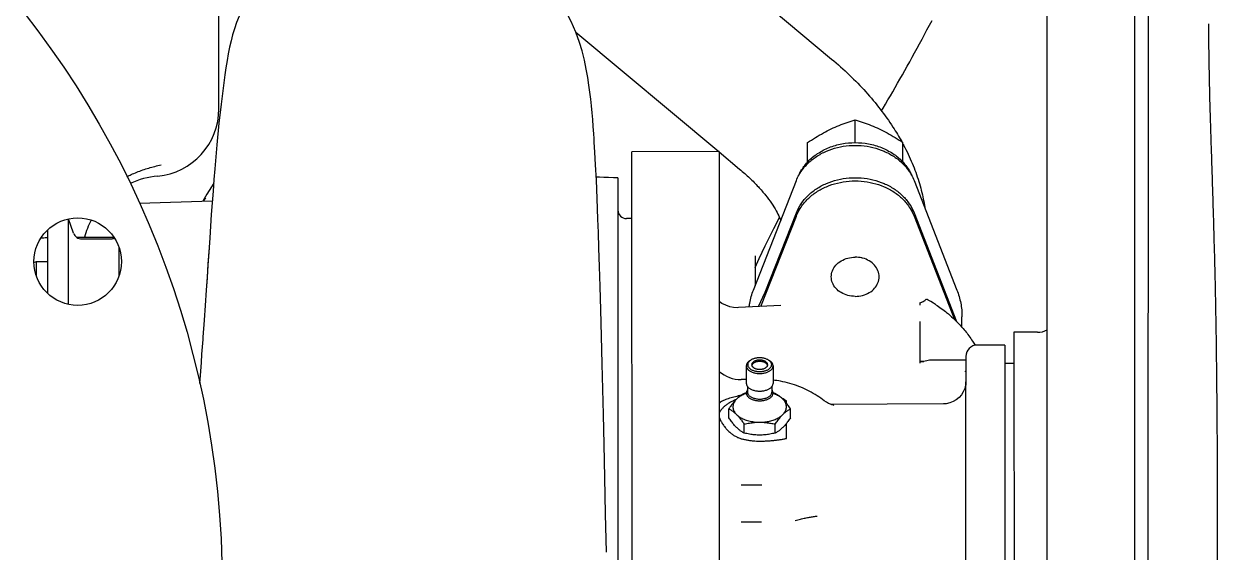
# Model space of a CAD drawing. Header units: millimetres. Extents: x 156850 to 204135, y 56350 to 74150.
# Drawn here: x 174926.8 to 175139.1, y 60799.1 to 60893 of the extents above; entities that cross this region are included whole.
import ezdxf

# ---------------------------------------------------------------- set-up
doc = ezdxf.new("R2010")
doc.units = ezdxf.units.MM
doc.header["$LTSCALE"] = 150
doc.layers.add('-----33 Equipment', color=5, linetype='Continuous')

# ---------------------------------------------------------------- blocks, each defined once
blk = doc.blocks.new('X-2F-PLAN$0$A$C73FA2420')
at = {"color": 0, "linetype": 'Continuous'}
for p, q in [((1096.46, 709.29), (1096.34, 709.66)), ((1096.46, 707.27), (1096.46, 709.29)), ((1095.92, 707.27), (1090.86, 707.27)), ((1099.29, 707.27), (1095.92, 707.27)), ((1102.08, 707.27), (1099.29, 707.27)), ((1104.05, 703.61), (1088.9, 703.61)), ((1101.5, 702.63), (1104.06, 703.56)), ((1100.5, 701.2), (1100.5, 696.09)), ((1100.82, 702.13), (1100.82, 695.45)), ((1098.49, 694.57), (1093.88, 694.57)), ((1099.06, 694.57), (1098.49, 694.57)), ((1106.84, 690.92), (1107.29, 677.95)), ((1076.98, 680.07), (1074.84, 680.21)), ((1083.04, 679.62), (1082.52, 679.66)), ((1083.02, 679.63), (1082.62, 679.66)), ((1086.08, 679.41), (1083.04, 679.62)), ((1088.66, 679.23), (1086.08, 679.41)), ((1108.45, 678.91), (1107.23, 679.63)), ((1107.75, 679.13), (1107.23, 679.57)), ((1091.4, 679.04), (1088.66, 679.23)), ((1093.72, 678.88), (1091.4, 679.04)), ((1093.55, 678.89), (1091.4, 679.03)), ((1095.82, 678.74), (1093.68, 678.88)), ((1098.91, 678.54), (1095.82, 678.74)), ((1097.49, 678.63), (1096.03, 678.72)), ((1098.99, 678.53), (1097.49, 678.63)), ((1100.71, 678.42), (1098.99, 678.53)), ((1107.75, 679.13), (1107.75, 679.13)), ((1123.62, 676.78), (1172.12, 676.78)), ((1211.98, 662.92), (1132.47, 567.78)), ((1137.27, 613.29), (1116.02, 587.86)), ((1133.94, 612.18), (1133.94, 612.18)), ((1111.38, 605.78), (979.29, 605.78)), ((1042.22, 603.28), (1114.4, 603.29)), ((1104.11, 603.29), (1104.11, 604.26)), ((1114.4, 603.29), (1116.01, 603.29)), ((1116.02, 587.79), (1116.01, 603.29)), ((1114.52, 587.79), (1042.22, 587.78)), ((1068.73, 586.07), (1070.32, 586.07)), ((1115.96, 587.79), (1112.9, 584.14)), ((1116.02, 587.79), (1114.52, 587.79)), ((1050.23, 583.89), (1050.22, 580.22)), ((1056.75, 580.19), (1056.76, 583.87)), ((1075.52, 582.95), (1075.51, 583.87)), ((1088.68, 576.82), (1088.3, 584.34)), ((1066, 583.32), (1067.59, 583.32)), ((1074.27, 582.74), (1073.29, 582.74)), ((1077.95, 582.95), (1074.83, 582.95)), ((1091.42, 581.67), (1110.88, 574.05)), ((1088.48, 580.77), (1091.03, 579.58)), ((1088.5, 580.34), (1104.57, 574.05)), ((1091.03, 579.58), (1105.14, 574.05)), ((1097.52, 581.39), (1092.15, 581.39)), ((1066, 577.82), (1067.59, 577.82)), ((1074.27, 578.41), (1073.29, 578.41)), ((1077.95, 578.19), (1074.83, 578.19)), ((1065.06, 575.81), (1067.73, 575.81)), ((1071.33, 575.81), (1071.71, 575.81)), ((1068.73, 575.07), (1070.32, 575.07)), ((1114.11, 572.08), (1117.62, 572.08)), ((1071.19, 547.87), (1071.11, 567.94)), ((1117.62, 563.58), (1121.64, 563.58)), ((1114.11, 555.08), (1117.62, 555.08)), ((1078.43, 552.03), (1085.81, 552.03)), ((1105.14, 553.1), (1085.84, 545.55)), ((1104.57, 553.1), (1086.16, 545.89)), ((1088.76, 552.03), (1089.18, 552.03)), ((1110.88, 553.1), (1091.42, 545.49)), ((1078.97, 543.89), (1078.97, 549.93)), ((1089.64, 550.59), (1089.74, 550.76)), ((1030.96, 543.88), (1075.12, 543.89)), ((1079.64, 543.89), (1074.49, 543.89)), ((1084.78, 544.58), (1086.67, 544.58)), ((1081.64, 536.98), (1081.64, 541.89)), ((1078.39, 535.33), (993.5, 535.32)), ((1081.64, 536.98), (995.79, 536.97)), ((1078.39, 535.33), (1078.39, 536.98)), ((1083.92, 535.33), (1078.39, 535.33)), ((1083.92, 531.17), (1083.92, 535.33)), ((1003.46, 529.41), (1158.39, 529.41)), ((1158.39, 513.91), (1003.46, 513.91)), ((1134.61, 511.48), (938.48, 511.51)), ((1152.71, 511.48), (1134.61, 511.48))]:
    blk.add_line(p, q, dxfattribs=at)
for points in [[(1082.62, 679.66), (1081.35, 679.75), (1080, 679.85), (1078.56, 679.96), (1076.98, 680.07)], [(1096.03, 678.72), (1093.69, 678.88), (1093.66, 678.88), (1093.62, 678.88), (1093.58, 678.89), (1093.55, 678.89)], [(1112.96, 677.51), (1111.04, 677.66), (1108.98, 677.82), (1106.91, 677.98), (1104.83, 678.14), (1102.76, 678.28), (1100.71, 678.42)], [(1110.41, 677.71), (1109.78, 678.1), (1108.45, 678.91)], [(1129.67, 675.72), (1127.3, 676.04), (1124.43, 676.4), (1121.06, 676.77), (1117.2, 677.15), (1112.96, 677.51)], [(1142.34, 672.09), (1141.27, 672.66), (1140.09, 673.2), (1138.95, 673.65), (1137.85, 674.02), (1136.76, 674.34), (1135.68, 674.62), (1134.57, 674.87), (1133.41, 675.11), (1132.2, 675.33), (1130.92, 675.54), (1129.67, 675.72)], [(1133.94, 612.18), (1135.42, 612.62), (1137.25, 613.28), (1139.15, 614.13), (1140.95, 615.08), (1142.55, 616.1), (1143.98, 617.3), (1145.28, 618.69), (1146.46, 620.28), (1147.56, 622.08), (1148.55, 624.09), (1149.4, 626.29), (1150.08, 628.67), (1150.56, 631.22), (1150.95, 633.88), (1151.3, 636.64), (1151.58, 639.5), (1151.79, 642.47), (1151.91, 645.55), (1151.95, 648.72), (1151.86, 651.98), (1151.67, 655.14)], [(1117.69, 609.99), (1118.35, 610.03), (1119.21, 610.09), (1120.46, 610.18), (1121.72, 610.28), (1122.94, 610.39), (1124.14, 610.5), (1125.35, 610.63), (1126.57, 610.78), (1127.84, 610.95), (1129.2, 611.16), (1130.67, 611.42), (1132.29, 611.76), (1133.94, 612.18)], [(1092.06, 608.97), (1095.58, 609.07), (1098.84, 609.17), (1101.66, 609.27), (1104.01, 609.34)], [(1104.01, 609.34), (1107.7, 609.48), (1110.97, 609.62), (1113.7, 609.76), (1115.94, 609.88), (1117.69, 609.99)], [(1111.38, 605.78), (1111.39, 606.6), (1111.4, 607.48), (1111.43, 608.3), (1111.46, 609.09), (1111.49, 609.65)], [(1044.86, 607.85), (1051.64, 607.99), (1058.1, 608.13), (1063.99, 608.26)], [(1063.99, 608.26), (1069.33, 608.38), (1078.31, 608.6)], [(1078.31, 608.6), (1083.23, 608.73), (1087.88, 608.86), (1092.06, 608.97)], [(1088.3, 584.33), (1088.29, 584.58), (1088.33, 585.22), (1088.46, 585.9), (1088.71, 586.6), (1089.05, 587.28), (1089.41, 587.79)], [(1095.44, 581.39), (1097.02, 580.66), (1099.25, 579.58)], [(1099.25, 579.58), (1102.36, 578.04), (1104.32, 577.06)], [(1071.03, 567.72), (1071.13, 567.99), (1071.28, 568.32), (1071.48, 568.7), (1071.74, 569.11), (1071.96, 569.41)], [(1070.93, 567.39), (1070.93, 567.37), (1070.94, 567.41), (1070.97, 567.52), (1071.03, 567.72)], [(1123.25, 558.89), (1123.74, 558.6), (1124.47, 558.17), (1125.2, 557.75), (1125.93, 557.32), (1126.67, 556.9), (1127.42, 556.47), (1128.17, 556.04), (1128.92, 555.61), (1129.68, 555.18), (1130.45, 554.75), (1131.22, 554.32), (1132, 553.88), (1132.79, 553.45), (1133.58, 553.01), (1134.38, 552.57), (1135.18, 552.13), (1136, 551.69), (1136.81, 551.25), (1137.64, 550.81), (1138.48, 550.36), (1139.32, 549.91)], [(1088.85, 549.3), (1089.08, 549.67), (1089.37, 550.15), (1089.64, 550.59)], [(1075.19, 543.89), (1074.53, 543.94), (1073.9, 544.1), (1073.31, 544.36), (1072.78, 544.69), (1072.31, 545.11), (1071.91, 545.6), (1071.59, 546.15), (1071.35, 546.76), (1071.22, 547.41), (1071.19, 547.87)], [(1077.37, 543.89), (1077.28, 543.9), (1077.13, 543.92), (1077.01, 543.96), (1076.93, 544.01), (1076.9, 544.02)]]:
    blk.add_lwpolyline(points, dxfattribs=at)
for centre, radius in [((1038.73, 841.29), 165.1), ((1096.47, 701.9), 7.78)]:
    blk.add_circle(centre, radius, dxfattribs=at)
for centre, radius, start, end in [((1096.73, 686.28), 15, 61.6583, 74.1927), ((1096.73, 686.28), 15, 5.3128, 24.7975), ((1123.62, 688.78), 12, 185.3128, 270), ((1105.63, 604.26), 1.52, 89.9935, 179.9935), ((1081.51, 583.87), 6, 139.2436, 180.0079), ((1079.64, 541.89), 2, 0.0079, 90.0079), ((1087.92, 531.17), 4, 180.0079, 206.1385)]:
    blk.add_arc(centre, radius, start, end, dxfattribs=at)
for points, start_tangent, end_tangent in [([(1096.45, 709.29), (1096.33, 709.29), (1096, 709.29), (1095.46, 709.29), (1094.71, 709.29), (1094.08, 709.29)], (0.422323, 0.906445), (-1, 0.000807)), ([(1100.64, 708.46), (1100.77, 707.43), (1100.78, 707.27)], (0.15627, -0.987714), (0.075025, -0.997182)), ([(1100.77, 702.07), (1100.5, 701.2)], (-0.573497, -0.819208), (0.000124, -1)), ([(1101.5, 702.63), (1100.77, 702.07)], (-0.939669, -0.342086), (-0.573497, -0.819208)), ([(1100.5, 696.09), (1100.61, 695.51), (1100.68, 695.37)], (0.000124, -1), (0.477593, -0.878581)), ([(1111.57, 693.14), (1111.93, 692.4), (1112.37, 691.38), (1112.76, 690.33), (1113.1, 689.26), (1113.4, 688.18), (1113.66, 687.07)], (0.455501, -0.890235), (0.20571, -0.978613)), ([(1068.9, 587.79), (1068.83, 587.76), (1068.29, 587.53), (1067.72, 587.22), (1067.15, 586.84), (1066.62, 586.39), (1066.15, 585.91), (1065.76, 585.41), (1065.44, 584.9), (1065.19, 584.38), (1065.01, 583.87)], (-0.939222, -0.343312), (-0.270212, -0.962801)), ([(1067.02, 584.7), (1067.25, 584.92), (1067.51, 585.15), (1067.78, 585.37), (1068.07, 585.6), (1068.39, 585.83), (1068.73, 586.07)], (0.704698, 0.709507), (0.826108, 0.563511)), ([(1070.32, 586.07), (1070.19, 585.83), (1070.04, 585.6), (1069.88, 585.37), (1069.71, 585.15), (1069.52, 584.92), (1069.3, 584.7)], (-0.461612, -0.887082), (-0.704698, -0.709507)), ([(1071.94, 584.79), (1071.89, 584.91), (1071.62, 585.5), (1071.32, 586.05), (1070.99, 586.53), (1070.64, 586.96), (1070.26, 587.32), (1069.86, 587.61), (1069.55, 587.79)], (-0.364051, 0.931379), (-0.898118, 0.439754)), ([(1072.03, 584.7), (1071.84, 584.89), (1071.62, 585.08), (1071.39, 585.27), (1071.15, 585.47), (1070.89, 585.66), (1070.62, 585.86), (1070.32, 586.07)], (-0.704871, 0.709336), (-0.826251, 0.563302)), ([(1072.74, 583.87), (1072.6, 584.39), (1072.46, 584.9), (1072.33, 585.41), (1072.19, 585.92), (1072.04, 586.39), (1071.88, 586.84), (1071.7, 587.22), (1071.5, 587.53), (1071.27, 587.76), (1071.24, 587.79)], (-0.270474, 0.962727), (-0.799001, 0.60133)), ([(1065.01, 583.87), (1064.87, 583.29), (1064.75, 582.69), (1064.66, 582.08), (1064.6, 581.45), (1064.58, 580.82), (1064.58, 580.19)], (-0.270212, -0.962801), (0.029274, -0.999571)), ([(1066, 583.32), (1066.13, 583.56), (1066.27, 583.79), (1066.43, 584.02), (1066.61, 584.24), (1066.8, 584.47), (1067.02, 584.7)], (0.461612, 0.887082), (0.704698, 0.709507)), ([(1069.3, 584.7), (1069.1, 584.5), (1068.89, 584.31), (1068.66, 584.12), (1068.42, 583.92), (1068.16, 583.73), (1067.89, 583.53), (1067.59, 583.32)], (-0.704698, -0.709507), (-0.826108, -0.563511)), ([(1069.3, 584.7), (1069.06, 584.42), (1068.84, 584.11), (1068.64, 583.76), (1068.46, 583.37), (1068.3, 582.95), (1068.17, 582.51), (1068.07, 582.04), (1068, 581.56), (1067.95, 581.07), (1067.94, 580.57)], (-0.704698, -0.709507), (0.000138, -1)), ([(1070.67, 585.33), (1070.38, 585.31), (1070.1, 585.23), (1069.82, 585.1), (1069.56, 584.92), (1069.3, 584.7)], (-1, -0.000105), (-0.704698, -0.709507)), ([(1072.03, 584.7), (1071.78, 584.92), (1071.51, 585.1), (1071.24, 585.23), (1070.95, 585.31), (1070.67, 585.33)], (-0.704871, 0.709336), (-1, -0.000105)), ([(1072.62, 584.02), (1072.44, 584.25), (1072.25, 584.47), (1072.03, 584.7)], (-0.59255, 0.805534), (-0.704871, 0.709336)), ([(1073.03, 582.95), (1072.97, 583.15), (1072.82, 583.52), (1072.65, 583.86), (1072.46, 584.17), (1072.25, 584.45), (1072.03, 584.7)], (-0.314692, 0.949194), (-0.704871, 0.709336)), ([(1072.77, 583.79), (1072.62, 584.02)], (-0.549878, 0.835245), (-0.59255, 0.805534)), ([(1072.75, 583.83), (1072.74, 583.87)], (-0.266973, 0.963704), (-0.270474, 0.962727)), ([(1073.05, 583.32), (1072.92, 583.56), (1072.77, 583.79)], (-0.461828, 0.88697), (-0.549878, 0.835245)), ([(1112.9, 584.14), (1111.32, 582.35), (1109.76, 580.81), (1108.26, 579.52), (1106.84, 578.47), (1105.51, 577.65), (1104.3, 577.05), (1103.76, 576.83)], (-0.641328, -0.767267), (-0.935771, -0.352608)), ([(1065.65, 580.57), (1065.66, 581.02), (1065.69, 581.48), (1065.74, 581.93), (1065.81, 582.38), (1065.9, 582.84), (1066, 583.32)], (-0.000138, 1), (0.229987, 0.973194)), ([(1067.59, 583.32), (1067.69, 582.84), (1067.78, 582.38), (1067.85, 581.92), (1067.9, 581.47), (1067.93, 581.02), (1067.94, 580.57)], (0.230258, -0.97313), (0.000138, -1)), ([(1073.11, 582.95), (1072.93, 582.93), (1072.76, 582.87), (1072.59, 582.77), (1072.43, 582.63), (1072.28, 582.46), (1072.15, 582.26), (1072.03, 582.02), (1071.93, 581.76), (1071.85, 581.48), (1071.79, 581.19), (1071.76, 580.88), (1071.75, 580.57), (1071.76, 580.26), (1071.79, 579.96), (1071.85, 579.66), (1071.93, 579.38), (1072.03, 579.12), (1072.15, 578.89), (1072.28, 578.68), (1072.43, 578.51), (1072.59, 578.37), (1072.76, 578.27), (1072.94, 578.21), (1073.11, 578.19)], (-1, -0.000156), (1, 0.000105)), ([(1073.29, 582.74), (1073.12, 582.72), (1072.95, 582.66), (1072.79, 582.56), (1072.64, 582.42), (1072.5, 582.25), (1072.38, 582.05), (1072.27, 581.82), (1072.19, 581.57), (1072.12, 581.3), (1072.07, 581.01), (1072.05, 580.72), (1072.05, 580.42), (1072.07, 580.13), (1072.12, 579.85), (1072.19, 579.57), (1072.27, 579.32), (1072.38, 579.09), (1072.51, 578.89), (1072.64, 578.72), (1072.79, 578.58), (1072.95, 578.49), (1073.12, 578.43), (1073.29, 578.41)], (-1, -0.000156), (1, 0.000105)), ([(1073.13, 582.96), (1073.05, 583.32)], (-0.20737, 0.978263), (-0.230258, 0.97313)), ([(1073.13, 582.95), (1073.11, 582.95)], (-0.999622, 0.027488), (-1, -0.000105)), ([(1073.47, 582.87), (1073.29, 582.93), (1073.13, 582.95)], (-0.906087, 0.423091), (-0.999622, 0.027488)), ([(1073.97, 582.42), (1073.86, 582.26), (1073.75, 582.02), (1073.65, 581.76), (1073.57, 581.48), (1073.51, 581.19), (1073.48, 580.88), (1073.46, 580.57), (1073.48, 580.26), (1073.51, 579.96), (1073.57, 579.66), (1073.65, 579.38), (1073.75, 579.12), (1073.86, 578.89), (1073.97, 578.72)], (-0.577457, -0.816421), (0.577708, -0.816243)), ([(1073.68, 582.74), (1073.64, 582.77), (1073.47, 582.87)], (-0.784888, 0.619637), (-0.906087, 0.423091)), ([(1074.27, 582.74), (1074.15, 582.63), (1074, 582.46), (1073.97, 582.42)], (-0.784699, -0.619877), (-0.577457, -0.816421)), ([(1074.83, 582.95), (1074.65, 582.93), (1074.48, 582.87), (1074.31, 582.77), (1074.27, 582.74)], (-1, -0.000156), (-0.784699, -0.619877)), ([(1077.95, 582.95), (1077.78, 582.93), (1077.6, 582.87), (1077.43, 582.77), (1077.27, 582.63), (1077.12, 582.46), (1076.99, 582.26), (1076.87, 582.02), (1076.77, 581.76), (1076.69, 581.48), (1076.64, 581.19), (1076.6, 580.88), (1076.59, 580.57), (1076.6, 580.26), (1076.64, 579.96), (1076.69, 579.66), (1076.77, 579.38), (1076.87, 579.12), (1076.99, 578.89), (1077.12, 578.68), (1077.27, 578.51), (1077.43, 578.37), (1077.6, 578.27), (1077.78, 578.21), (1077.95, 578.19)], (-1, -0.000156), (1, 0.000105)), ([(1078.16, 582.7), (1077.99, 582.68), (1077.83, 582.62), (1077.67, 582.53), (1077.52, 582.39), (1077.39, 582.23), (1077.27, 582.03), (1077.16, 581.8), (1077.07, 581.55), (1077.01, 581.29), (1076.96, 581.01), (1076.94, 580.72), (1076.94, 580.43), (1076.96, 580.14), (1077.01, 579.86), (1077.07, 579.59), (1077.16, 579.34), (1077.27, 579.12), (1077.39, 578.92), (1077.52, 578.75), (1077.67, 578.62), (1077.83, 578.52), (1077.99, 578.46), (1078.16, 578.44)], (-1, -0.000105), (1, 0.000105)), ([(1077.8, 581.86), (1077.7, 581.75), (1077.6, 581.62), (1077.52, 581.46), (1077.45, 581.28), (1077.4, 581.09), (1077.36, 580.89), (1077.34, 580.68), (1077.34, 580.47), (1077.36, 580.26), (1077.4, 580.05), (1077.45, 579.86), (1077.52, 579.68), (1077.6, 579.53), (1077.7, 579.4), (1077.8, 579.29)], (-0.765854, -0.643015), (0.766007, -0.642833)), ([(1077.92, 581.93), (1077.8, 581.86)], (-0.880718, -0.473642), (-0.765854, -0.643015)), ([(1078.04, 581.98), (1077.92, 581.93)], (-0.967241, -0.253858), (-0.880718, -0.473642)), ([(1078.31, 582.87), (1078.13, 582.93), (1077.95, 582.95)], (-0.906087, 0.423091), (-1, -0.000105)), ([(1078.16, 582), (1078.04, 581.98)], (-1, -0.000156), (-0.967241, -0.253858)), ([(1078.27, 581.86), (1078.15, 581.93), (1078.04, 581.98)], (-0.766007, 0.642833), (-0.967296, 0.253651)), ([(1078.79, 582.39), (1078.65, 582.53), (1078.49, 582.62), (1078.33, 582.68), (1078.16, 582.7)], (-0.686247, 0.727369), (-1, -0.000105)), ([(1078.16, 579.15), (1078.28, 579.16), (1078.4, 579.21), (1078.51, 579.29), (1078.62, 579.4), (1078.72, 579.53), (1078.8, 579.68), (1078.87, 579.86), (1078.92, 580.05), (1078.96, 580.26), (1078.97, 580.47), (1078.97, 580.68), (1078.96, 580.89), (1078.92, 581.09), (1078.87, 581.29), (1078.8, 581.46), (1078.71, 581.62), (1078.62, 581.75), (1078.51, 581.86), (1078.4, 581.93), (1078.28, 581.98), (1078.16, 582)], (1, 0.000156), (-1, -0.000105)), ([(1078.27, 579.29), (1078.37, 579.4), (1078.47, 579.53), (1078.55, 579.68), (1078.62, 579.86), (1078.67, 580.05), (1078.71, 580.26), (1078.73, 580.47), (1078.73, 580.68), (1078.71, 580.89), (1078.67, 581.09), (1078.62, 581.29), (1078.55, 581.46), (1078.47, 581.62), (1078.37, 581.75), (1078.27, 581.86)], (0.765854, 0.643015), (-0.766007, 0.642833)), ([(1078.91, 582.27), (1078.79, 582.46), (1078.64, 582.63), (1078.48, 582.77), (1078.31, 582.87)], (-0.504927, 0.863162), (-0.906087, 0.423091)), ([(1079.01, 582.09), (1078.93, 582.23), (1078.79, 582.39)], (-0.504887, 0.863186), (-0.686247, 0.727369)), ([(1079.02, 579.05), (1079.05, 579.12), (1079.16, 579.34), (1079.24, 579.59), (1079.31, 579.86), (1079.36, 580.14), (1079.38, 580.43), (1079.38, 580.72), (1079.36, 581.01), (1079.31, 581.29), (1079.24, 581.55), (1079.16, 581.8), (1079.05, 582.03), (1079.01, 582.09)], (0.504619, 0.863342), (-0.504887, 0.863186)), ([(1088.4, 582.46), (1089.08, 582.35), (1091.42, 581.67)], (0.990821, -0.135184), (0.931157, -0.364619)), ([(1064.58, 580.19), (1064.6, 579.53), (1064.64, 578.88), (1064.69, 578.23), (1064.76, 577.6), (1064.84, 576.98), (1064.94, 576.38), (1065.06, 575.81)], (0.029273, -0.999571), (0.235036, -0.971987)), ([(1066, 577.82), (1065.9, 578.3), (1065.81, 578.76), (1065.74, 579.21), (1065.69, 579.67), (1065.66, 580.12), (1065.65, 580.57)], (-0.230258, 0.97313), (-0.000138, 1)), ([(1067.94, 580.57), (1067.93, 580.19), (1067.91, 579.8), (1067.87, 579.41), (1067.82, 579.03), (1067.76, 578.63), (1067.68, 578.23), (1067.59, 577.82)], (0.000138, -1), (-0.229987, -0.973194)), ([(1067.94, 580.57), (1067.95, 580.12), (1067.99, 579.67), (1068.05, 579.23), (1068.13, 578.8), (1068.24, 578.39), (1068.37, 578), (1068.52, 577.63), (1068.69, 577.28), (1068.88, 576.97), (1069.09, 576.69), (1069.3, 576.45)], (0.000138, -1), (0.704871, -0.709336)), ([(1067.02, 576.45), (1066.8, 576.67), (1066.61, 576.9), (1066.43, 577.12), (1066.28, 577.35), (1066.13, 577.58), (1066, 577.82)], (-0.704871, 0.709336), (-0.461828, 0.88697)), ([(1067.59, 577.82), (1067.93, 577.58), (1068.25, 577.35), (1068.54, 577.12), (1068.82, 576.9), (1069.07, 576.67), (1069.3, 576.45)], (0.826251, -0.563302), (0.704871, -0.709336)), ([(1071.96, 569.41), (1072.85, 570.69), (1073.65, 572.11), (1074.31, 573.62), (1074.84, 575.2), (1075.21, 576.84), (1075.41, 578.19)], (0.611344, 0.791365), (0.106872, 0.994273)), ([(1072.04, 576.45), (1072.28, 576.72), (1072.5, 577.03), (1072.7, 577.38), (1072.88, 577.77), (1073.03, 578.19)], (0.704698, 0.709507), (0.314252, 0.94934)), ([(1072.04, 576.45), (1072.22, 576.64), (1072.39, 576.83), (1072.54, 577.03), (1072.69, 577.22), (1072.82, 577.42), (1072.94, 577.62), (1073.05, 577.82)], (0.704698, 0.709507), (0.461612, 0.887082)), ([(1073.05, 577.82), (1073.13, 578.19)], (0.229987, 0.973194), (0.207076, 0.978325)), ([(1073.11, 578.19), (1073.13, 578.19)], (1, 0.000156), (0.999646, 0.026616)), ([(1073.13, 578.19), (1073.29, 578.21), (1073.47, 578.27)], (0.999646, 0.026616), (0.905993, 0.423292)), ([(1073.47, 578.27), (1073.64, 578.37), (1073.68, 578.4)], (0.905993, 0.423292), (0.784699, 0.619877)), ([(1073.97, 578.72), (1074, 578.68), (1074.15, 578.51), (1074.27, 578.4)], (0.577708, -0.816243), (0.784888, -0.619637)), ([(1074.27, 578.4), (1074.31, 578.37), (1074.48, 578.27), (1074.65, 578.21), (1074.83, 578.19)], (0.784888, -0.619637), (1, 0.000105)), ([(1077.8, 579.29), (1077.92, 579.21), (1078.04, 579.16)], (0.766007, -0.642833), (0.967296, -0.253651)), ([(1077.95, 578.19), (1078.13, 578.21), (1078.31, 578.27)], (1, 0.000156), (0.905993, 0.423292)), ([(1078.04, 579.16), (1078.15, 579.21)], (0.967241, 0.253858), (0.880718, 0.473642)), ([(1078.04, 579.16), (1078.16, 579.15)], (0.967296, -0.253651), (1, 0.000105)), ([(1078.15, 579.21), (1078.27, 579.29)], (0.880718, 0.473642), (0.765854, 0.643015)), ([(1078.16, 578.44), (1078.33, 578.46), (1078.49, 578.52), (1078.65, 578.62), (1078.79, 578.75)], (1, 0.000105), (0.686068, 0.727538)), ([(1078.31, 578.27), (1078.48, 578.37), (1078.64, 578.51), (1078.79, 578.68), (1078.91, 578.87)], (0.905993, 0.423292), (0.50466, 0.863318)), ([(1078.79, 578.75), (1078.93, 578.92), (1079.02, 579.05)], (0.686068, 0.727538), (0.504619, 0.863342)), ([(1068.73, 575.07), (1068.39, 575.31), (1068.08, 575.54), (1067.78, 575.77), (1067.51, 575.99), (1067.25, 576.22), (1067.02, 576.45)], (-0.826251, 0.563302), (-0.704871, 0.709336)), ([(1069.3, 576.45), (1069.56, 576.22), (1069.83, 576.04), (1070.1, 575.91), (1070.38, 575.84), (1070.67, 575.81)], (0.704871, -0.709336), (1, 0.000105)), ([(1069.3, 576.45), (1069.49, 576.25), (1069.66, 576.06), (1069.81, 575.87), (1069.96, 575.67), (1070.09, 575.48), (1070.21, 575.28), (1070.32, 575.07)], (0.704871, -0.709336), (0.461828, -0.88697)), ([(1070.32, 575.07), (1070.67, 575.31), (1070.98, 575.54), (1071.28, 575.77), (1071.55, 576)], (0.826108, 0.563511), (0.759818, 0.650135)), ([(1070.67, 575.81), (1070.96, 575.84), (1071.24, 575.91), (1071.51, 576.04), (1071.78, 576.22), (1072.04, 576.45)], (1, 0.000105), (0.704698, 0.709507)), ([(1071.55, 576), (1071.8, 576.22), (1072.04, 576.45)], (0.759818, 0.650135), (0.704698, 0.709507)), ([(1071.71, 575.81), (1072.07, 576.38)], (0.573198, 0.819417), (0.503995, 0.863707)), ([(1071.71, 575.81), (1071.94, 576.35)], (0.425755, 0.904839), (0.363308, 0.931669)), ([(1072.07, 576.38), (1072.09, 576.42)], (0.503995, 0.863707), (0.499817, 0.866131)), ([(1072.09, 576.42), (1072.2, 576.61)], (0.499817, 0.866131), (0.475703, 0.879606)), ([(1050.46, 574.27), (1050.71, 573.32), (1050.9, 572.47), (1051.05, 571.69), (1051.17, 570.98), (1051.25, 570.34)], (0.269338, -0.963046), (0.122551, -0.992462)), ([(1104.57, 574.05), (1105.03, 573.85)], (0.931157, -0.364619), (0.906004, -0.423269)), ([(1105.03, 573.85), (1106.17, 573.21), (1107.61, 572), (1108.83, 570.48), (1109.78, 568.7), (1110.44, 566.73), (1110.78, 564.64), (1110.78, 562.51), (1110.44, 560.42), (1109.78, 558.45), (1108.83, 556.67), (1107.61, 555.15), (1106.17, 553.95), (1105.03, 553.3)], (0.906004, -0.423269), (-0.906004, -0.423269)), ([(1105.14, 574.05), (1106.74, 573.21), (1108.18, 572), (1109.4, 570.48), (1110.36, 568.7), (1111.02, 566.73), (1111.35, 564.64), (1111.35, 562.51), (1111.02, 560.42), (1110.36, 558.45), (1109.4, 556.67), (1108.18, 555.15), (1106.74, 553.95), (1105.14, 553.1)], (0.931157, -0.364619), (-0.931157, -0.364619)), ([(1110.88, 574.05), (1111.92, 573.56)], (0.931157, -0.364619), (0.870151, -0.492786)), ([(1111.92, 573.57), (1112.58, 573.23), (1114.12, 572.09)], (0.908094, -0.418767), (0.736811, -0.676099)), ([(1111.92, 573.56), (1112.48, 573.21), (1113.92, 572), (1115.14, 570.48), (1116.1, 568.7), (1116.76, 566.73), (1117.09, 564.64), (1117.09, 562.51), (1116.76, 560.42), (1116.1, 558.45), (1115.14, 556.67), (1113.92, 555.15), (1112.48, 553.95), (1111.92, 553.6)], (0.870151, -0.492786), (-0.870143, -0.492799)), ([(1114.12, 572.09), (1114.27, 571.96), (1115.68, 570.26), (1116.74, 568.23), (1117.4, 565.96), (1117.62, 563.59)], (0.736811, -0.676099), (0.001079, -0.999999)), ([(1117.62, 572.08), (1118.52, 570.67), (1119.35, 569.24), (1120.07, 567.83)], (0.553221, -0.833035), (0.427423, -0.904052)), ([(1090.3, 563.58), (1090.47, 564.89), (1090.96, 566.08), (1091.73, 567.02), (1092.7, 567.62), (1093.78, 567.83), (1094.85, 567.62), (1095.83, 567.02), (1096.6, 566.08), (1097.09, 564.89), (1097.26, 563.58)], (0, 1), (0, -1)), ([(1132.47, 567.78), (1129.63, 564.6), (1126.65, 561.7), (1123.55, 559.11), (1120.38, 556.86), (1117.79, 555.3)], (-0.641328, -0.767267), (-0.875229, -0.483709)), ([(1120.07, 567.83), (1120.68, 566.41), (1121.21, 564.98), (1121.64, 563.58)], (0.427423, -0.904052), (0.27094, -0.962596)), ([(1090.3, 563.58), (1090.47, 562.26), (1090.96, 561.08), (1091.73, 560.14), (1092.7, 559.54), (1093.78, 559.33), (1094.85, 559.54), (1095.83, 560.14), (1096.6, 561.08), (1097.09, 562.26), (1097.12, 562.38)], (0, -1), (0.234691, 0.97207)), ([(1097.12, 562.38), (1097.26, 563.58)], (0.234691, 0.97207), (0, 1)), ([(1117.62, 563.56), (1117.4, 561.19), (1116.74, 558.92), (1115.68, 556.89), (1114.27, 555.2), (1114.12, 555.06)], (-0.00108, -0.999999), (-0.736805, -0.676106)), ([(1117.62, 563.59), (1117.62, 563.58)], (0.001079, -0.999999), (0, -1)), ([(1117.62, 563.58), (1117.62, 563.56)], (0, -1), (-0.00108, -0.999999)), ([(1121.64, 563.58), (1121.21, 562.17), (1120.68, 560.74), (1120.07, 559.33)], (-0.27094, -0.962596), (-0.427423, -0.904052)), ([(1120.07, 559.33), (1119.35, 557.91), (1118.52, 556.48), (1117.62, 555.08)], (-0.427423, -0.904052), (-0.553221, -0.833035)), ([(1117.36, 555.07), (1117.16, 554.96), (1113.94, 553.43), (1110.73, 552.27), (1107.57, 551.46), (1106.12, 551.2)], (-0.880926, -0.473255), (-0.987932, -0.154887)), ([(1114.12, 555.06), (1112.58, 553.93), (1111.92, 553.58)], (-0.736805, -0.676106), (-0.908087, -0.418782)), ([(1078.74, 552.03), (1078.74, 551.82), (1078.74, 551.6), (1078.74, 551.38)], (0.000115, -1), (0.000062, -1)), ([(1078.8, 552.03), (1078.78, 551.81), (1078.77, 551.6), (1078.74, 551.38)], (-0.029036, -0.999578), (-0.135313, -0.990803)), ([(1089.16, 552.02), (1089.24, 551.81), (1089.32, 551.6), (1089.4, 551.42), (1089.48, 551.28), (1089.56, 551.18), (1089.63, 551.12)], (0.325623, -0.9455), (0.861963, -0.506971)), ([(1105.03, 553.3), (1104.57, 553.1)], (-0.906004, -0.423269), (-0.931157, -0.364619)), ([(1111.92, 553.6), (1110.88, 553.1)], (-0.870143, -0.492799), (-0.931157, -0.364619)), ([(1078.97, 549.93), (1078.95, 550.37), (1078.87, 550.86), (1078.74, 551.38)], (-0.000023, 1), (-0.287513, 0.957777)), ([(1089.74, 550.76), (1089.77, 550.86), (1089.77, 550.95), (1089.72, 551.04), (1089.63, 551.12)], (0.487933, 0.872881), (-0.861963, 0.506971)), ([(1088.81, 549.24), (1087.42, 547.31), (1086.4, 546.13)], (-0.544053, -0.839051), (-0.67802, -0.735043)), ([(1088.81, 549.24), (1088.83, 549.26), (1088.85, 549.3)], (0.544226, 0.838939), (0.507673, 0.86155)), ([(1086.4, 546.13), (1085.86, 545.57)], (-0.67802, -0.735043), (-0.703629, -0.710567)), ([(1085.73, 545.43), (1084.17, 544.03), (1082.36, 542.71), (1081.61, 542.25)], (-0.70967, -0.704534), (-0.86333, -0.50464)), ([(1085.86, 545.57), (1085.73, 545.43)], (-0.703629, -0.710567), (-0.70967, -0.704534)), ([(1091.42, 545.49), (1089.08, 544.81), (1086.67, 544.58)], (-0.931157, -0.364619), (-1, 0)), ([(1056.66, 499.19), (1051.79, 499.19), (1046.8, 499.2), (1041.8, 499.21), (1036.78, 499.23), (1031.73, 499.26)], (-1, -0.000802), (-0.999975, 0.007127)), ([(1068.96, 499.24), (1065.03, 499.21), (1060.8, 499.2), (1056.66, 499.19)], (-0.999979, -0.006531), (-1, -0.000802)), ([(1080.81, 499.36), (1076.9, 499.31), (1072.83, 499.27), (1068.96, 499.24)], (-0.999916, -0.012978), (-0.999979, -0.006531)), ([(1092.21, 499.55), (1088.58, 499.48), (1084.64, 499.41), (1080.81, 499.36)], (-0.999787, -0.020627), (-0.999916, -0.012978)), ([(1122.8, 500.45), (1118.9, 500.33), (1114.83, 500.2), (1110.61, 500.07), (1106.22, 499.93), (1101.69, 499.8), (1097.02, 499.67), (1092.21, 499.55)], (-0.99953, -0.030654), (-0.999731, -0.023177)), ([(1131.27, 500.65), (1129.26, 500.61), (1128.22, 500.59), (1127.16, 500.57), (1126.07, 500.54), (1124.98, 500.52), (1123.9, 500.49), (1122.8, 500.45)], (-0.999842, -0.017781), (-0.999546, -0.030131)), ([(1138.72, 500.74), (1136.34, 500.72), (1133.83, 500.69), (1131.27, 500.65)], (-0.99999, -0.004578), (-0.999847, -0.017491))]:
    blk.add_spline(points, degree=3, dxfattribs=dict(at, start_tangent=start_tangent, end_tangent=end_tangent))
blk = doc.blocks.new('X-2F-PLAN$0$zw$C47F')
at = {"layer": '-----33 Equipment'}
blk.add_blockref('X-2F-PLAN$0$A$C73FA2420', (2898.05, 848.02), dxfattribs=at)

msp = doc.modelspace()

# ---------------------------------------------------------------- block references
at = {"layer": '-----33 Equipment', "rotation": 90.00000000000001}
msp.add_blockref('X-2F-PLAN$0$zw$C47F', (176486.3, 56856.22), dxfattribs=at)

doc.saveas('drawing.dxf')
